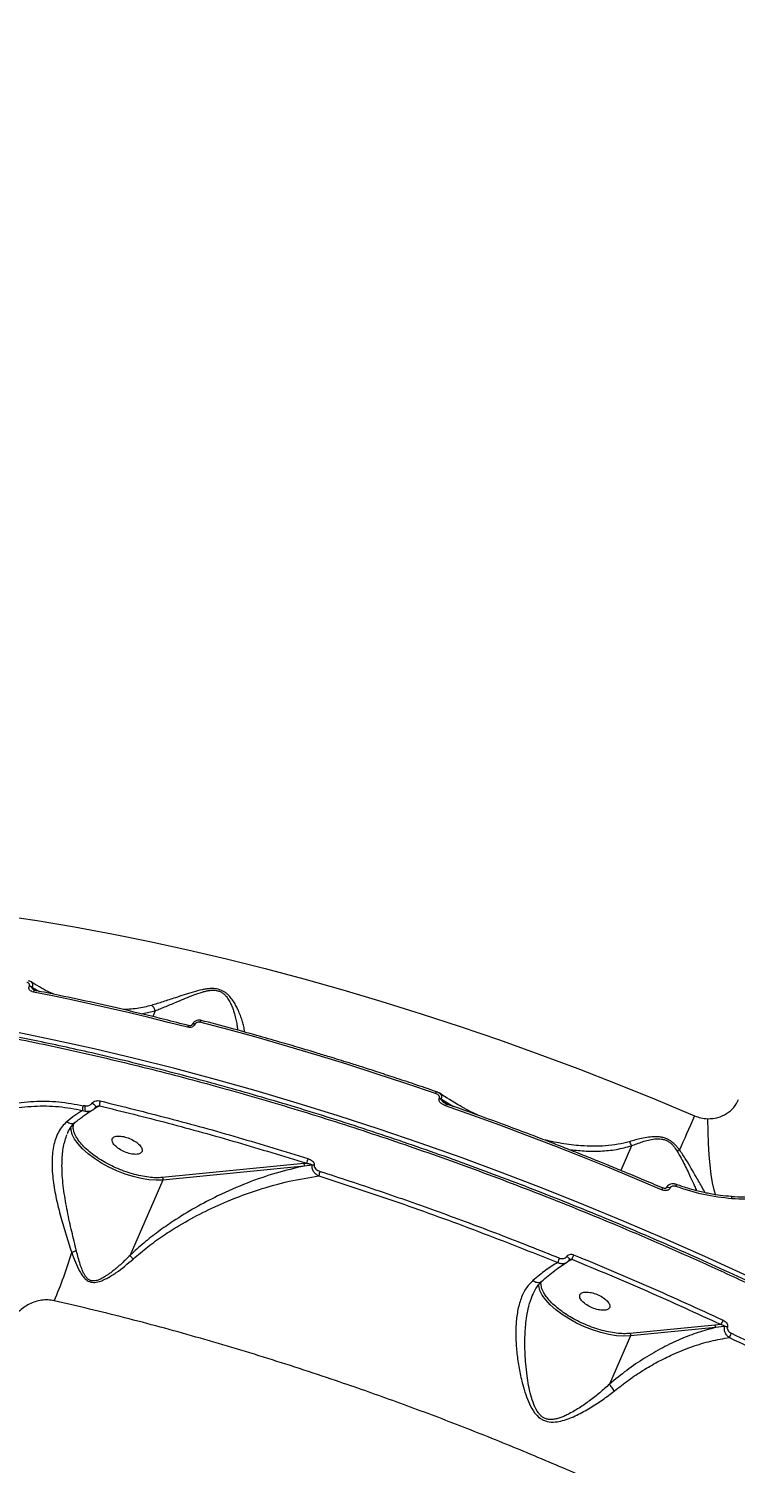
# Model space of a CAD drawing. Header units: millimetres. Extents: x -6234 to 7498, y -6127 to 5103.
# Drawn here: x 4207.7 to 4403.8, y -950.4 to -552.1 of the extents above; entities that cross this region are included whole.
import ezdxf

# ---------------------------------------------------------------- set-up
doc = ezdxf.new("R2010")
doc.units = ezdxf.units.MM
for name, color, linetype in [('DIKOM_ОБЪЕКТ', 7, 'Continuous'), ('DIKOM_РАЗМЕР_ЗОНА', 7, 'Continuous'), ('DIKOM_РАЗМЕР_ОБЪЕКТА', 7, 'Continuous')]:
    doc.layers.add(name, color=color, linetype=linetype)
doc.styles.add('style1', font='arial.ttf', dxfattribs={"width": 0.8})
doc.dimstyles.new('1-50', dxfattribs={"dimtxt": 300, "dimasz": 200, "dimexe": 100, "dimexo": 0, "dimgap": 100, "dimtad": 1, "dimtxsty": 'style1', "dimcen": 200, "dimclrd": 7, "dimclre": 7, "dimclrt": 7, "dimadec": 1, "dimazin": 2, "dimtfac": 1, "dimtmove": 0, "dimatfit": 2, "dimfxl": 0, "dimlwd": 25, "dimlwe": 18, "dimarcsym": 0})

# ---------------------------------------------------------------- blocks, each defined once
blk = doc.blocks.new('*D10')
at = {"layer": 'Defpoints', "color": 0, "transparency": 16777216}
for p in [(5627.97, 903.07), (-3229.39, -1461.51), (5627.97, -5097.58)]:
    blk.add_point(p, dxfattribs=at)
at = {"layer": 'DIKOM_РАЗМЕР_ОБЪЕКТА', "color": 7, "lineweight": 18, "transparency": 16777216}
for p, q in [((5627.97, 903.07), (5627.97, -5197.58)), ((-3229.39, -1461.51), (-3229.39, -5197.58))]:
    blk.add_line(p, q, dxfattribs=at)
at = {"layer": 'DIKOM_РАЗМЕР_ОБЪЕКТА', "color": 7, "lineweight": 25, "transparency": 16777216}
blk.add_line((-3029.39, -5097.58), (5427.97, -5097.58), dxfattribs=at)
at = {"layer": 'DIKOM_РАЗМЕР_ОБЪЕКТА', "color": 7, "transparency": 16777216}
for points in [[(-3029.39, -5064.25), (-3029.39, -5130.92), (-3229.39, -5097.58)], [(5427.97, -5064.25), (5427.97, -5130.92), (5627.97, -5097.58)]]:
    blk.add_solid(points, dxfattribs=at)
at = {"layer": 'DIKOM_РАЗМЕР_ОБЪЕКТА', "color": 7, "lineweight": 40, "transparency": 16777216, "insert": (1488.3, -4844.41), "char_height": 300, "attachment_point": 5, "style": 'style1'}
blk.add_mtext('8850', dxfattribs=at)
blk = doc.blocks.new('*D13')
at = {"layer": 'Defpoints', "color": 0, "transparency": 16777216}
for p in [(7498.07, 1778.2), (-5229.39, -1831.36), (7498.07, -6026.74)]:
    blk.add_point(p, dxfattribs=at)
at = {"layer": 'DIKOM_РАЗМЕР_ЗОНА', "color": 7, "lineweight": 18, "transparency": 16777216}
for p, q in [((7498.07, 1778.2), (7498.07, -6126.74)), ((-5229.39, -1831.36), (-5229.39, -6126.74))]:
    blk.add_line(p, q, dxfattribs=at)
at = {"layer": 'DIKOM_РАЗМЕР_ЗОНА', "color": 7, "lineweight": 25, "transparency": 16777216}
blk.add_line((-5029.39, -6026.74), (7298.07, -6026.74), dxfattribs=at)
at = {"layer": 'DIKOM_РАЗМЕР_ЗОНА', "color": 7, "transparency": 16777216}
for points in [[(-5029.39, -5993.4), (-5029.39, -6060.07), (-5229.39, -6026.74)], [(7298.07, -5993.4), (7298.07, -6060.07), (7498.07, -6026.74)]]:
    blk.add_solid(points, dxfattribs=at)
at = {"layer": 'DIKOM_РАЗМЕР_ЗОНА', "color": 7, "transparency": 16777216, "insert": (1560.69, -5773.56), "char_height": 300, "attachment_point": 5, "style": 'style1'}
blk.add_mtext('12750', dxfattribs=at)

msp = doc.modelspace()

# ---------------------------------------------------------------- linework, layer by layer
at = {"layer": 'DIKOM_ОБЪЕКТ', "color": 7, "linetype": 'Continuous', "lineweight": 15}
for p, q in [((4207.898, -818.006), (4207.935, -817.921)), ((4208.731, -818.371), (4208.768, -818.285)), ((4208.731, -818.371), (4209.899, -819.228)), ((4208.768, -818.285), (4210.773, -819.404)), ((4209.431, -819.128), (4209.053, -818.926)), ((4238.983, -825.63), (4242.858, -824.753)), ((4242.857, -824.756), (4242.147, -826.396)), ((4242.858, -824.753), (4242.857, -824.756)), ((4253.094, -828.605), (4253.083, -828.632)), ((4253.856, -828.518), (4253.868, -828.491)), ((4223.364, -851.2), (4222.878, -851.131)), ((4225.122, -852.51), (4225.539, -852.258)), ((4225.975, -851.925), (4226.269, -851.766)), ((4226.269, -851.766), (4227.381, -851.165)), ((4321.632, -849.115), (4321.676, -849.015)), ((4322.2, -849.41), (4322.244, -849.31)), ((4322.2, -849.41), (4324.117, -850.831)), ((4322.244, -849.31), (4325.625, -851.368)), ((4323.683, -850.675), (4322.928, -850.271)), ((4222.694, -852.435), (4223.387, -852.621)), ((4218.514, -858.818), (4218.673, -858.516)), ((4374.999, -862.259), (4372.027, -869.121)), ((4284.077, -867.195), (4244.793, -871.076)), ((4284.205, -867.887), (4244.921, -871.769)), ((4284.077, -867.195), (4284.861, -867.118)), ((4286.345, -867.649), (4284.205, -867.887)), ((4244.921, -871.769), (4235.867, -892.676)), ((4384.587, -874.016), (4384.581, -874.031)), ((4384.62, -873.938), (4384.587, -874.016)), ((4385.674, -874.01), (4385.708, -873.933)), ((4347.462, -903.881), (4347.666, -903.484)), ((4398.136, -912.045), (4374.53, -914.377)), ((4399.831, -911.884), (4398.136, -912.045)), ((4374.658, -915.07), (4368.864, -928.449)), ((4398.265, -912.738), (4374.658, -915.07)), ((4400.711, -912.461), (4398.265, -912.738))]:
    msp.add_line(p, q, dxfattribs=at)
at = {"layer": 'DIKOM_ОБЪЕКТ', "color": 7, "linetype": 'Continuous', "lineweight": 15, "flags": 128}
for points in [[(4199.923, -798.21), (4210.122, -799.757), (4220.432, -801.499), (4230.843, -803.433), (4241.346, -805.558), (4251.931, -807.872), (4262.588, -810.373), (4273.307, -813.059), (4284.079, -815.926), (4294.892, -818.973), (4305.738, -822.195), (4316.605, -825.592), (4327.485, -829.159), (4338.366, -832.892), (4349.239, -836.789), (4360.094, -840.846), (4370.92, -845.06), (4381.707, -849.425), (4392.446, -853.938)], [(4209.528, -819.147), (4209.52, -819.143), (4209.444, -819.127), (4209.361, -819.148), (4209.276, -819.207), (4209.191, -819.3), (4209.11, -819.424), (4209.035, -819.575)], [(4251.833, -829.371), (4246.43, -827.997), (4241.04, -826.665), (4235.665, -825.376), (4230.304, -824.129), (4224.96, -822.926), (4219.633, -821.765), (4214.324, -820.648), (4209.035, -819.575)], [(4253.856, -828.518), (4253.639, -828.475), (4253.443, -828.465), (4253.279, -828.488), (4253.158, -828.542), (4253.086, -828.625), (4253.083, -828.632)], [(4253.868, -828.491), (4253.65, -828.448), (4253.454, -828.438), (4253.291, -828.461), (4253.169, -828.515), (4253.097, -828.598), (4253.094, -828.606)], [(4255.254, -827.909), (4255.323, -827.764), (4255.395, -827.642), (4255.466, -827.547), (4255.535, -827.483), (4255.6, -827.452), (4255.652, -827.453)], [(4320.574, -847.742), (4312.38, -844.953), (4304.188, -842.251), (4296, -839.636), (4287.82, -837.109), (4279.652, -834.672), (4271.499, -832.326), (4263.366, -830.071), (4255.254, -827.909)], [(4439.073, -914.105), (4428.279, -908.642), (4417.385, -903.302), (4406.399, -898.091), (4395.332, -893.013), (4384.192, -888.071), (4372.988, -883.271), (4361.731, -878.615), (4350.429, -874.109), (4339.092, -869.756), (4327.73, -865.559), (4316.353, -861.523), (4304.969, -857.649), (4293.589, -853.943), (4282.221, -850.406), (4270.877, -847.043), (4259.564, -843.855), (4248.293, -840.845), (4237.073, -838.016), (4225.914, -835.371), (4214.825, -832.911), (4203.816, -830.638)], [(4251.833, -829.371), (4251.906, -829.22), (4251.982, -829.094), (4252.057, -828.999), (4252.13, -828.937), (4252.196, -828.912), (4252.238, -828.917)], [(4225.296, -850.449), (4225.54, -850.57), (4225.779, -850.724), (4225.994, -850.898), (4226.167, -851.078), (4226.284, -851.251), (4226.336, -851.401), (4226.319, -851.517), (4226.234, -851.59)], [(4226.269, -851.766), (4226.193, -851.727), (4226.146, -851.711)], [(4323.717, -850.681), (4323.714, -850.677), (4323.685, -850.674), (4323.644, -850.707), (4323.593, -850.775), (4323.533, -850.875), (4323.467, -851.003), (4323.398, -851.156)], [(4383.33, -874.472), (4375.9, -871.326), (4368.446, -868.244), (4360.972, -865.227), (4353.481, -862.276), (4345.975, -859.392), (4338.458, -856.577), (4330.931, -853.831), (4323.398, -851.156)], [(4392.446, -853.938), (4391.885, -855.234), (4391.334, -856.503), (4390.796, -857.742), (4390.271, -858.949), (4389.759, -860.124), (4389.262, -861.262), (4388.781, -862.365), (4388.316, -863.428)], [(4396.105, -854.77), (4396.153, -858.317), (4396.269, -861.671), (4396.452, -864.798), (4396.7, -867.668), (4397.012, -870.252), (4397.382, -872.524), (4397.809, -874.463), (4398.247, -875.935)], [(4244.921, -871.769), (4243.097, -871.829), (4241.095, -871.687), (4238.957, -871.346), (4236.731, -870.814), (4234.463, -870.101), (4232.205, -869.224), (4230.005, -868.202), (4227.909, -867.056), (4225.965, -865.812), (4224.214, -864.496), (4222.693, -863.138), (4221.437, -861.765), (4220.472, -860.409), (4219.819, -859.099), (4219.492, -857.863), (4219.463, -857.034)], [(4385.674, -874.01), (4385.41, -873.916), (4385.153, -873.861), (4384.924, -873.85), (4384.742, -873.885), (4384.621, -873.962), (4384.587, -874.016)], [(4384.616, -873.949), (4384.655, -873.884), (4384.776, -873.807), (4384.958, -873.773), (4385.186, -873.783), (4385.443, -873.838), (4385.708, -873.933)], [(4387.298, -873.563), (4387.35, -873.411), (4387.394, -873.28), (4387.429, -873.172), (4387.454, -873.092), (4387.466, -873.042), (4387.467, -873.024), (4387.467, -873.024)], [(4402.838, -876.985), (4402.834, -876.82), (4402.823, -876.675), (4402.805, -876.554), (4402.78, -876.462), (4402.751, -876.402), (4402.717, -876.376), (4402.681, -876.385), (4402.642, -876.429)], [(4356.991, -892.98), (4357.195, -893.113), (4357.378, -893.262), (4357.532, -893.42), (4357.646, -893.576), (4357.713, -893.722), (4357.731, -893.849), (4357.698, -893.95), (4357.615, -894.019)], [(4374.658, -915.07), (4372.834, -915.13), (4370.832, -914.988), (4368.694, -914.647), (4366.467, -914.115), (4364.2, -913.403), (4361.942, -912.526), (4359.741, -911.503), (4357.646, -910.357), (4355.702, -909.113), (4353.951, -907.797), (4352.43, -906.439), (4351.174, -905.067), (4350.209, -903.711), (4349.556, -902.4), (4349.229, -901.164), (4349.194, -900.767)]]:
    msp.add_lwpolyline(points, dxfattribs=at)
at = {"layer": 'DIKOM_ОБЪЕКТ', "color": 7, "linetype": 'Continuous', "lineweight": 15}
for centre, radius, start, end in [((4207.464, -820.13), 2.168, 54.24115, 78.43814), ((4207.501, -820.046), 2.169, 54.25285, 78.4402), ((4321.394, -847.933), 0.842, 126.97869, 166.89386), ((4225.003, -852.094), 2.333, 155.60536, 188.38679), ((4226.169, -851.865), 2.883, 166.65525, 195.19052), ((4229.573, -850.768), 2.227, 154.58133, 190.25188), ((4320.934, -851.151), 2.153, 53.97669, 71.08051), ((4320.975, -851.056), 2.158, 53.9964, 71.0608), ((4224.147, -850.894), 1.887, 246.23814, 301.39937), ((4372.193, -863.086), 2.924, 16.41706, 41.87081), ((4389.343, -866.751), 3.478, 107.18431, 119.61538), ((4283.613, -867.639), 0.642, 337.19059, 43.74859), ((4288.276, -867.247), 3.417, 155.08219, 177.844), ((4286.631, -869.182), 1.56, 78.31843, 100.53388), ((4292.044, -870.936), 3.802, 155.59884, 175.39332), ((4394.622, -879.181), 12.234, 154.72516, 157.35972), ((4121.688, -863.941), 101.886, 336.06764, 344.08187), ((4222.649, -899.472), 8.153, 101.68077, 111.45782), ((4369.176, -899.669), 15.491, 156.33863, 161.15711), ((4374.398, -899.329), 16.897, 156.24959, 160.78498), ((4397.673, -912.489), 0.642, 337.20285, 43.77445), ((4389.243, -905.95), 12.138, 330.73336, 337.04206), ((4400.959, -914.355), 1.91, 70.69604, 97.43971), ((4392.274, -909.905), 11.332, 330.38839, 336.98079)]:
    msp.add_arc(centre, radius, start, end, dxfattribs=at)
for points, knots in [([(4208.412, -816.768), (4208.298, -816.705), (4208.071, -816.579), (4207.801, -816.512), (4207.668, -816.479)], [0, 0, 0, 0, 0.5046231, 1, 1, 1, 1]), ([(4207.935, -817.921), (4207.956, -817.862), (4207.997, -817.744), (4207.991, -817.568), (4207.941, -817.403), (4207.816, -817.212), (4207.581, -817.024), (4207.336, -816.956), (4207.214, -816.923)], [0, 0, 0, 0, 0.1243054, 0.2500772, 0.3725676, 0.5004927, 0.7502814, 1, 1, 1, 1]), ([(4209.035, -819.575), (4208.844, -819.521), (4208.46, -819.412), (4208.093, -819.114), (4207.897, -818.815), (4207.816, -818.558), (4207.803, -818.283), (4207.867, -818.097), (4207.898, -818.006)], [0, 0, 0, 0, 0.2495717, 0.4993189, 0.6272806, 0.7499088, 0.8763209, 1, 1, 1, 1]), ([(4208.768, -818.285), (4208.807, -818.167), (4208.885, -817.931), (4208.903, -817.595), (4208.848, -817.3), (4208.709, -816.994), (4208.515, -816.862), (4208.396, -816.78)], [0, 0, 0, 0, 0.1854328, 0.3691042, 0.549065, 0.7235279, 1, 1, 1, 1]), ([(4214.757, -820.209), (4214.174, -819.954), (4212.003, -819.004), (4209.933, -817.699), (4208.419, -816.745)], [0, 0, 0, 0, 0.2688013, 1, 1, 1, 1]), ([(4209.153, -818.986), (4209.118, -818.966), (4208.983, -818.888), (4208.83, -818.722), (4208.727, -818.545), (4208.712, -818.435), (4208.725, -818.391), (4208.731, -818.371)], [0, 0, 0, 0, 0.1475166, 0.5735264, 0.8153779, 0.9123476, 1, 1, 1, 1]), ([(4252.235, -828.929), (4249.977, -828.348), (4244.457, -826.925), (4235.71, -824.817), (4225.99, -822.591), (4217.24, -820.692), (4211.761, -819.599), (4209.487, -819.145)], [0, 0, 0, 0, 0.1567106, 0.3832019, 0.6104679, 0.8383856, 1, 1, 1, 1]), ([(4267.676, -830.711), (4267.606, -830.196), (4267.489, -829.324), (4267.087, -827.839), (4266.627, -826.448), (4266.077, -825.068), (4265.476, -823.784), (4264.809, -822.567), (4264.027, -821.393), (4263.179, -820.423), (4262.377, -819.75), (4261.408, -819.131), (4260.212, -818.72), (4258.875, -818.601), (4257.871, -818.632), (4256.85, -818.755), (4255.346, -819.032), (4253.316, -819.574), (4250.854, -820.354), (4248.055, -821.287), (4244.991, -822.311), (4242.861, -822.952), (4241.793, -823.273)], [0, 0, 0, 0, 0.08671915, 0.14687046, 0.20806813, 0.26828642, 0.31554436, 0.35900932, 0.4083449, 0.45037535, 0.47454106, 0.49658679, 0.54258215, 0.56483989, 0.58871228, 0.61045016, 0.6343266, 0.69266449, 0.75533718, 0.8176901, 0.90860833, 1, 1, 1, 1]), ([(4242.857, -824.756), (4243.31, -824.58), (4244.292, -824.197), (4245.816, -823.577), (4247.415, -822.909), (4249.199, -822.154), (4251.222, -821.297), (4253.503, -820.375), (4255.391, -819.706), (4256.837, -819.321), (4257.817, -819.132), (4258.802, -819.046), (4259.775, -819.107), (4260.512, -819.304), (4261.052, -819.546), (4261.535, -819.828), (4262.07, -820.256), (4262.764, -821.009), (4263.423, -822.032), (4264.013, -823.259), (4264.479, -824.471), (4264.893, -825.791), (4265.253, -827.211), (4265.514, -828.636), (4265.657, -829.627), (4265.678, -830.085), (4265.681, -830.159)], [0, 0, 0, 0, 0.045581, 0.0989366, 0.1481796, 0.1974218, 0.2642215, 0.3306274, 0.3957791, 0.4205139, 0.4451343, 0.4712549, 0.4949424, 0.5193047, 0.5318829, 0.5449399, 0.5683406, 0.5948625, 0.6444322, 0.6934673, 0.7424652, 0.7916107, 0.8573468, 0.9255365, 0.9879149, 1, 1, 1, 1]), ([(4241.793, -823.273), (4241.156, -823.444), (4239.851, -823.793), (4237.798, -824.153), (4235.845, -824.389), (4234.567, -824.432), (4234.023, -824.45)], [0, 0, 0, 0, 0.25226681, 0.51699927, 0.79440229, 1, 1, 1, 1]), ([(4242.858, -824.753), (4242.802, -824.592), (4242.687, -824.266), (4242.427, -823.837), (4242.124, -823.483), (4241.902, -823.343), (4241.793, -823.273)], [0, 0, 0, 0, 0.2457567, 0.5000085, 0.7542647, 1, 1, 1, 1]), ([(4171.81, -826.791), (4178.203, -827.818), (4191.002, -829.873), (4210.631, -833.739), (4230.531, -838.171), (4250.684, -843.218), (4271.027, -848.853), (4291.506, -855.069), (4312.066, -861.85), (4332.652, -869.18), (4353.204, -877.042), (4371.359, -884.472), (4387.157, -891.294), (4400.672, -897.378), (4414.21, -903.727), (4427.75, -910.34), (4441.269, -917.213), (4454.746, -924.343), (4469.972, -932.726), (4486.85, -942.476), (4505.218, -953.7), (4523.262, -965.376), (4540.905, -977.479), (4554.244, -987.198), (4563.62, -994.319), (4569.279, -998.711), (4574.864, -1003.142), (4580.371, -1007.61), (4585.796, -1012.113), (4591.138, -1016.651), (4599.485, -1023.911), (4610.535, -1033.974), (4623.355, -1046.506), (4635.039, -1058.794), (4645.622, -1070.796), (4655.427, -1082.873), (4664.402, -1094.992), (4672.5, -1107.117), (4679.672, -1119.214), (4685.872, -1131.244), (4691.054, -1143.17), (4695.177, -1154.951), (4698.199, -1166.546), (4700.082, -1177.913), (4700.797, -1189.013), (4700.282, -1199.788), (4698.621, -1210.242), (4696.461, -1216.823), (4695.377, -1220.127)], [0, 0, 0, 0, 0.02482381, 0.0496902, 0.07459901, 0.09955025, 0.12454378, 0.14957961, 0.17465808, 0.19977898, 0.22494226, 0.25014793, 0.26686649, 0.28375955, 0.30082722, 0.31806932, 0.33548598, 0.35307743, 0.37084318, 0.39600704, 0.42151321, 0.44736127, 0.47355144, 0.50008358, 0.50921686, 0.51838554, 0.52758971, 0.53682908, 0.54610375, 0.55541382, 0.56475934, 0.59063865, 0.61678517, 0.64078718, 0.6650099, 0.6894535, 0.71411793, 0.73900324, 0.76410927, 0.78943617, 0.81498382, 0.84075224, 0.86674153, 0.89295161, 0.91938244, 0.94603414, 0.97290673, 1, 1, 1, 1]), ([(4695.71, -1219.011), (4695.941, -1218.36), (4696.455, -1216.914), (4697.121, -1214.745), (4697.713, -1212.639), (4698.164, -1210.861), (4698.514, -1209.356), (4699.167, -1206.329), (4699.928, -1201.791), (4700.523, -1195.589), (4700.76, -1187.851), (4700.224, -1178.23), (4698.418, -1166.932), (4695.567, -1155.675), (4691.8, -1144.524), (4687.036, -1133.149), (4681.291, -1121.587), (4674.578, -1109.863), (4666.919, -1098.004), (4658.326, -1086.04), (4648.819, -1073.992), (4638.426, -1061.899), (4627.175, -1049.796), (4615.109, -1037.722), (4602.245, -1025.7), (4588.62, -1013.758), (4574.263, -1001.925), (4559.207, -990.227), (4543.499, -978.704), (4527.185, -967.388), (4510.313, -956.311), (4492.919, -945.494), (4475.042, -934.966), (4456.72, -924.746), (4438.011, -914.87), (4418.968, -905.363), (4399.652, -896.257), (4380.101, -887.569), (4360.364, -879.32), (4340.484, -871.529), (4320.511, -864.215), (4300.506, -857.402), (4280.974, -851.25), (4261.964, -845.734), (4243.501, -840.824), (4228.603, -837.228), (4217.228, -834.687), (4209.516, -833.049), (4203.566, -831.849), (4199.063, -830.973), (4195.46, -830.288), (4190.953, -829.458), (4185.511, -828.496), (4179.153, -827.425), (4174.641, -826.724), (4172.231, -826.35)], [0, 0, 0, 0, 0.0053872, 0.0119681, 0.0176278, 0.0223518, 0.0261451, 0.0295439, 0.0461598, 0.0612306, 0.0763011, 0.1032087, 0.1301147, 0.1545746, 0.1790798, 0.203558, 0.228013, 0.2524672, 0.2769202, 0.301372, 0.3258303, 0.3503391, 0.3747942, 0.3992432, 0.4236922, 0.4481403, 0.4725883, 0.4970624, 0.5215512, 0.5459988, 0.5704453, 0.5948919, 0.619338, 0.6437922, 0.6682944, 0.6927453, 0.7171915, 0.741637, 0.7660834, 0.7905291, 0.8150045, 0.8394911, 0.8639377, 0.8867547, 0.9095718, 0.932389, 0.9424293, 0.9524041, 0.9615748, 0.9650633, 0.9695977, 0.9753661, 0.9823702, 0.9905855, 1, 1, 1, 1]), ([(4255.652, -827.453), (4255.46, -827.418), (4255.045, -827.344), (4254.478, -827.443), (4254.007, -827.637), (4253.645, -827.873), (4253.311, -828.196), (4253.168, -828.466), (4253.094, -828.606)], [0, 0, 0, 0, 0.19317362, 0.41819524, 0.54594072, 0.68484562, 0.83587123, 1, 1, 1, 1]), ([(4253.868, -828.491), (4253.897, -828.434), (4253.955, -828.321), (4254.092, -828.174), (4254.256, -828.051), (4254.503, -827.928), (4254.853, -827.844), (4255.12, -827.887), (4255.254, -827.909)], [0, 0, 0, 0, 0.12494936, 0.25098266, 0.3752123, 0.50126277, 0.75042738, 1, 1, 1, 1]), ([(4320.858, -847.265), (4318.802, -846.56), (4314.911, -845.224), (4309.404, -843.386), (4304.559, -841.799), (4300.374, -840.452), (4296.85, -839.336), (4293.879, -838.407), (4290.845, -837.469), (4287.228, -836.365), (4282.618, -834.982), (4277.114, -833.368), (4270.722, -831.543), (4263.446, -829.526), (4258.314, -828.169), (4255.599, -827.452)], [0, 0, 0, 0, 0.0941638, 0.1782505, 0.2522594, 0.3161907, 0.3700483, 0.4138258, 0.4524742, 0.5092886, 0.5798812, 0.6642484, 0.7623903, 0.8743053, 1, 1, 1, 1]), ([(4253.856, -828.518), (4253.814, -828.6), (4253.729, -828.766), (4253.53, -828.981), (4253.292, -829.162), (4252.93, -829.342), (4252.419, -829.465), (4252.029, -829.402), (4251.833, -829.371)], [0, 0, 0, 0, 0.125073, 0.2509821, 0.3751959, 0.5012013, 0.7504627, 1, 1, 1, 1]), ([(4253.082, -828.633), (4253.05, -828.685), (4252.98, -828.797), (4252.773, -828.9), (4252.5, -828.957), (4252.297, -828.928), (4252.19, -828.913)], [0, 0, 0, 0, 0.1953685, 0.4253416, 0.6969913, 1, 1, 1, 1]), ([(4321.676, -849.015), (4321.695, -848.943), (4321.735, -848.8), (4321.677, -848.583), (4321.564, -848.387), (4321.354, -848.158), (4321.026, -847.923), (4320.725, -847.802), (4320.574, -847.742)], [0, 0, 0, 0, 0.124806, 0.2502171, 0.3690539, 0.5007198, 0.7501405, 1, 1, 1, 1]), ([(4321.671, -847.64), (4321.542, -847.561), (4321.283, -847.404), (4321, -847.311), (4320.859, -847.264)], [0, 0, 0, 0, 0.5006031, 1, 1, 1, 1]), ([(4322.244, -849.31), (4322.286, -849.17), (4322.37, -848.897), (4322.334, -848.51), (4322.208, -848.185), (4321.998, -847.877), (4321.775, -847.733), (4321.647, -847.651)], [0, 0, 0, 0, 0.2089349, 0.4081959, 0.5926693, 0.7660562, 1, 1, 1, 1]), ([(4332.224, -853.718), (4330.608, -852.909), (4327.025, -851.118), (4323.571, -848.853), (4321.675, -847.611)], [0, 0, 0, 0, 0.4510245, 1, 1, 1, 1]), ([(4170.539, -866.729), (4172.313, -865.158), (4175.847, -862.029), (4181.887, -858.067), (4188.324, -854.763), (4195.1, -852.245), (4202.096, -850.56), (4209.144, -849.788), (4216.162, -849.874), (4220.637, -850.711), (4222.878, -851.131)], [0, 0, 0, 0, 0.1258857, 0.2507519, 0.3753416, 0.500688, 0.6251016, 0.7504833, 0.8750181, 1, 1, 1, 1]), ([(4171.458, -867.76), (4173.194, -866.22), (4176.651, -863.154), (4182.559, -859.268), (4188.858, -856.024), (4195.491, -853.549), (4202.34, -851.89), (4209.243, -851.127), (4216.117, -851.205), (4220.499, -852.024), (4222.694, -852.435)], [0, 0, 0, 0, 0.12587947, 0.25074387, 0.37533298, 0.50067758, 0.62509138, 0.7504761, 0.87501523, 1, 1, 1, 1]), ([(4223.364, -851.2), (4223.543, -851.201), (4223.9, -851.204), (4224.44, -851.08), (4224.858, -850.88), (4225.141, -850.655), (4225.245, -850.517), (4225.296, -850.449)], [0, 0, 0, 0, 0.2493461, 0.4992503, 0.748825, 0.8770036, 1, 1, 1, 1]), ([(4223.387, -852.621), (4223.647, -852.648), (4224.174, -852.703), (4224.951, -852.541), (4225.503, -852.348), (4225.693, -852.147), (4225.707, -852.132)], [0, 0, 0, 0, 0.3131445, 0.6357203, 0.9736114, 1, 1, 1, 1]), ([(4225.296, -850.449), (4225.356, -850.372), (4225.479, -850.213), (4225.823, -849.968), (4226.329, -849.777), (4226.964, -849.709), (4227.362, -849.778), (4227.561, -849.812)], [0, 0, 0, 0, 0.1229091, 0.2514136, 0.5009442, 0.7504894, 1, 1, 1, 1]), ([(4225.56, -852.245), (4225.703, -852.147), (4226.005, -851.941), (4226.218, -851.646), (4226.33, -851.491)], [0, 0, 0, 0, 0.4749434, 1, 1, 1, 1]), ([(4226.234, -851.59), (4226.246, -851.575), (4226.271, -851.544), (4226.339, -851.484), (4226.493, -851.383), (4226.865, -851.23), (4227.168, -851.192), (4227.381, -851.165)], [0, 0, 0, 0, 0.0389906, 0.081767, 0.1807081, 0.4243179, 1, 1, 1, 1]), ([(4226.33, -851.491), (4226.333, -851.49), (4226.338, -851.487), (4226.353, -851.476), (4226.374, -851.459), (4226.414, -851.431), (4226.485, -851.389), (4226.551, -851.363), (4226.587, -851.348)], [0, 0, 0, 0, 0.1156255, 0.2264073, 0.3370536, 0.4522749, 0.7066463, 1, 1, 1, 1]), ([(4227.381, -851.165), (4233.717, -852.731), (4246.388, -855.863), (4265.579, -861.189), (4278.434, -865.142), (4284.861, -867.118)], [0, 0, 0, 0, 0.33331728, 0.66668101, 1, 1, 1, 1]), ([(4227.561, -849.812), (4233.902, -851.38), (4246.593, -854.518), (4265.829, -859.857), (4278.724, -863.823), (4285.177, -865.807)], [0, 0, 0, 0, 0.3328095, 0.6661412, 1, 1, 1, 1]), ([(4323.398, -851.156), (4323.157, -851.058), (4322.677, -850.862), (4322.06, -850.413), (4321.668, -849.923), (4321.563, -849.518), (4321.573, -849.282), (4321.613, -849.17), (4321.632, -849.115)], [0, 0, 0, 0, 0.24994995, 0.49954198, 0.74885668, 0.87442498, 0.93799529, 1, 1, 1, 1]), ([(4322.936, -850.269), (4322.907, -850.251), (4322.73, -850.137), (4322.488, -849.914), (4322.26, -849.665), (4322.195, -849.51), (4322.189, -849.447), (4322.197, -849.422), (4322.2, -849.41)], [0, 0, 0, 0, 0.0876654, 0.5426491, 0.8346389, 0.9285301, 0.9660389, 1, 1, 1, 1]), ([(4383.553, -873.968), (4381.691, -873.174), (4378.165, -871.672), (4373.162, -869.584), (4368.75, -867.769), (4364.934, -866.22), (4361.715, -864.929), (4358.998, -863.849), (4355.959, -862.651), (4352.002, -861.107), (4346.622, -859.042), (4340.044, -856.57), (4332.266, -853.711), (4326.676, -851.734), (4323.682, -850.676)], [0, 0, 0, 0, 0.0941644, 0.1782536, 0.2522636, 0.3161952, 0.3700501, 0.4138316, 0.4524756, 0.522309, 0.6119813, 0.7214855, 0.8508249, 1, 1, 1, 1]), ([(4396.105, -854.77), (4397.053, -854.719), (4398.945, -854.618), (4401.435, -853.435), (4403.474, -851.707), (4404.296, -850.176), (4404.707, -849.411)], [0, 0, 0, 0, 0.25069503, 0.50043043, 0.75025055, 1, 1, 1, 1]), ([(4218.327, -855.576), (4217.874, -856.002), (4216.965, -856.857), (4215.93, -858.505), (4215.135, -860.372), (4214.417, -863.125), (4214.09, -866.965), (4214.446, -871.911), (4215.347, -877.006), (4216.613, -882.084), (4218.094, -887.091), (4219.141, -890.282), (4219.666, -891.884)], [0, 0, 0, 0, 0.0624861, 0.1255375, 0.1881443, 0.2507837, 0.3757248, 0.5008654, 0.625324, 0.7505412, 0.8747447, 1, 1, 1, 1]), ([(4222.694, -852.435), (4221.991, -852.884), (4220.59, -853.779), (4219.079, -854.978), (4218.327, -855.576)], [0, 0, 0, 0, 0.5015382, 1, 1, 1, 1]), ([(4218.327, -855.576), (4218.503, -855.687), (4218.856, -855.909), (4219.403, -856.071), (4219.897, -856.088), (4220.341, -855.999), (4220.541, -855.811), (4220.642, -855.717)], [0, 0, 0, 0, 0.2117407, 0.4231682, 0.62539, 0.8113445, 1, 1, 1, 1]), ([(4218.586, -858.586), (4218.896, -857.993), (4219.508, -856.819), (4220.358, -856.043), (4220.778, -855.66)], [0, 0, 0, 0, 0.50542381, 1, 1, 1, 1]), ([(4220.955, -859.781), (4220.873, -859.65), (4220.5, -859.06), (4220.195, -858.085), (4220.027, -856.895), (4220.213, -856.216), (4220.304, -855.883)], [0, 0, 0, 0, 0.0891942, 0.4012795, 0.7059145, 1, 1, 1, 1]), ([(4220.627, -855.785), (4221.409, -855.153), (4222.977, -853.888), (4224.413, -852.965), (4225.132, -852.503)], [0, 0, 0, 0, 0.4989062, 1, 1, 1, 1]), ([(4392.446, -853.938), (4393.041, -854.162), (4394.229, -854.61), (4395.48, -854.717), (4396.105, -854.77)], [0, 0, 0, 0, 0.50045, 1, 1, 1, 1]), ([(4220.998, -891.488), (4220.777, -890.585), (4220.34, -888.805), (4219.693, -886.084), (4219.063, -883.305), (4218.469, -880.478), (4217.941, -877.646), (4217.496, -874.797), (4217.164, -871.956), (4216.977, -869.15), (4216.969, -865.953), (4217.264, -862.463), (4218.01, -860.188), (4218.371, -859.088)], [0, 0, 0, 0, 0.0847179, 0.1671573, 0.2491752, 0.3356495, 0.4190095, 0.4993294, 0.5863753, 0.6697937, 0.7497325, 0.878936, 1, 1, 1, 1]), ([(4244.793, -871.076), (4244.219, -871.109), (4243.051, -871.176), (4241.034, -871.02), (4238.842, -870.664), (4236.526, -870.088), (4234.174, -869.317), (4231.871, -868.38), (4229.697, -867.319), (4227.684, -866.164), (4225.833, -864.921), (4224.147, -863.589), (4222.693, -862.191), (4221.592, -860.9), (4221.143, -860.111), (4220.955, -859.781)], [0, 0, 0, 0, 0.07527092, 0.15323733, 0.23312094, 0.31398589, 0.39485356, 0.47473279, 0.5527041, 0.62797158, 0.70324121, 0.78121338, 0.86108983, 0.94196136, 1, 1, 1, 1]), ([(4230.897, -860.354), (4231.05, -860.139), (4231.356, -859.709), (4232.545, -859.5), (4234.07, -859.668), (4235.753, -860.212), (4237.329, -861.043), (4238.545, -862.032), (4239.273, -863.05), (4239.216, -863.585), (4239.187, -863.852)], [0, 0, 0, 0, 0.1249952, 0.2499913, 0.3749962, 0.5000005, 0.6250003, 0.7499994, 0.8750012, 1, 1, 1, 1]), ([(4388.316, -863.428), (4388.114, -863.164), (4387.729, -862.662), (4387.056, -861.929), (4386.319, -861.265), (4385.469, -860.677), (4384.532, -860.222), (4383.538, -859.924), (4382.517, -859.772), (4381.234, -859.73), (4379.606, -859.878), (4377.811, -860.22), (4376.028, -860.658), (4374.939, -860.971), (4374.371, -861.134)], [0, 0, 0, 0, 0.0657802, 0.1255207, 0.1907279, 0.2507486, 0.3130592, 0.3760166, 0.4354979, 0.5005659, 0.615017, 0.7506227, 0.8698281, 1, 1, 1, 1]), ([(4374.999, -862.259), (4375.488, -862.066), (4376.466, -861.68), (4378.022, -861.135), (4379.66, -860.654), (4381.139, -860.364), (4382.378, -860.295), (4383.338, -860.364), (4384.276, -860.597), (4385.155, -861.018), (4385.928, -861.593), (4386.807, -862.483), (4387.301, -863.235), (4387.625, -863.727)], [0, 0, 0, 0, 0.12499, 0.2496943, 0.3746888, 0.4999308, 0.5661969, 0.6249191, 0.6880749, 0.7498092, 0.8089093, 0.8747947, 1, 1, 1, 1]), ([(4239.187, -863.852), (4239.034, -864.067), (4238.728, -864.497), (4237.539, -864.706), (4236.014, -864.538), (4234.331, -863.994), (4232.756, -863.162), (4231.539, -862.174), (4230.812, -861.156), (4230.869, -860.621), (4230.897, -860.354)], [0, 0, 0, 0, 0.1249956, 0.2499986, 0.3749995, 0.4999884, 0.6249872, 0.7499983, 0.8750003, 1, 1, 1, 1]), ([(4374.371, -861.134), (4373.335, -861.398), (4371.164, -861.951), (4367.85, -862.326), (4364.399, -862.445), (4361.251, -862.314), (4358.256, -862.018), (4355.548, -861.622), (4352.984, -861.146), (4351.358, -860.76), (4350.637, -860.59)], [0, 0, 0, 0, 0.1365089, 0.28604627, 0.42277345, 0.57204794, 0.68019945, 0.79658689, 0.90985292, 1, 1, 1, 1]), ([(4357.586, -863.293), (4358.999, -863.453), (4361.93, -863.784), (4366.343, -863.788), (4370.776, -863.398), (4373.601, -862.636), (4374.999, -862.259)], [0, 0, 0, 0, 0.2386736, 0.4953301, 0.7503759, 1, 1, 1, 1]), ([(4387.625, -863.727), (4388.017, -864.403), (4388.799, -865.75), (4389.771, -867.698), (4390.673, -869.553), (4391.592, -871.511), (4392.41, -873.284), (4392.851, -874.319), (4393.027, -874.732)], [0, 0, 0, 0, 0.1589888, 0.3171683, 0.4757226, 0.6348406, 0.8542368, 1, 1, 1, 1]), ([(4395.382, -875.295), (4395.137, -874.822), (4394.524, -873.641), (4393.153, -871.273), (4391.603, -868.62), (4390.124, -866.104), (4388.92, -864.322), (4388.316, -863.428)], [0, 0, 0, 0, 0.1810126, 0.4520954, 0.6345562, 0.8165327, 1, 1, 1, 1]), ([(4284.205, -867.887), (4281.618, -868.485), (4276.441, -869.681), (4268.376, -872.495), (4260.859, -875.763), (4253.982, -879.369), (4248.466, -882.726), (4243.691, -886.062), (4239.663, -889.185), (4237.124, -891.52), (4235.867, -892.676)], [0, 0, 0, 0, 0.166375, 0.3329886, 0.4998072, 0.6248205, 0.749214, 0.8338388, 0.9177459, 1, 1, 1, 1]), ([(4284.861, -867.118), (4285.188, -867.161), (4285.658, -867.223), (4286.128, -867.398), (4286.289, -867.518), (4286.34, -867.59), (4286.344, -867.63), (4286.345, -867.649)], [0, 0, 0, 0, 0.5727061, 0.8241327, 0.9252033, 0.9658176, 1, 1, 1, 1]), ([(4285.177, -865.807), (4285.406, -865.892), (4285.862, -866.062), (4286.454, -866.464), (4286.829, -866.902), (4286.987, -867.325), (4286.96, -867.545), (4286.947, -867.655)], [0, 0, 0, 0, 0.2507428, 0.49976746, 0.74950898, 0.87505612, 1, 1, 1, 1]), ([(4286.345, -867.649), (4286.315, -867.817), (4286.257, -868.147), (4286.38, -868.8), (4286.769, -869.513), (4287.446, -870.186), (4287.988, -870.484), (4288.255, -870.63)], [0, 0, 0, 0, 0.1436328, 0.2815234, 0.535034, 0.7706735, 1, 1, 1, 1]), ([(4286.947, -867.655), (4286.933, -867.756), (4286.907, -867.96), (4287.047, -868.352), (4287.396, -868.759), (4287.946, -869.128), (4288.37, -869.286), (4288.582, -869.365)], [0, 0, 0, 0, 0.1250494, 0.2504072, 0.5000949, 0.7492295, 1, 1, 1, 1]), ([(4236.72, -893.72), (4238.077, -892.55), (4240.803, -890.2), (4245.101, -887.144), (4250.187, -883.917), (4256.075, -880.713), (4263.446, -877.323), (4271.473, -874.357), (4280.052, -871.934), (4285.52, -871.065), (4288.255, -870.63)], [0, 0, 0, 0, 0.0825416, 0.1657643, 0.248742, 0.3732826, 0.4988949, 0.6666631, 0.8333179, 1, 1, 1, 1]), ([(4244.793, -871.076), (4244.831, -871.119), (4244.906, -871.205), (4244.966, -871.393), (4244.977, -871.594), (4244.94, -871.71), (4244.921, -871.769)], [0, 0, 0, 0, 0.2500864, 0.5000176, 0.7500067, 1, 1, 1, 1]), ([(4288.255, -870.63), (4295.638, -873.057), (4310.393, -877.907), (4332.527, -885.936), (4347.182, -891.755), (4354.515, -894.666)], [0, 0, 0, 0, 0.3335119, 0.6664892, 1, 1, 1, 1]), ([(4288.582, -869.365), (4294.059, -871.151), (4305.06, -874.74), (4321.63, -880.593), (4338.308, -886.791), (4349.412, -891.226), (4354.987, -893.452)], [0, 0, 0, 0, 0.246885, 0.4958462, 0.7468836, 1, 1, 1, 1]), ([(4385.674, -874.01), (4385.623, -874.101), (4385.523, -874.281), (4385.274, -874.478), (4384.98, -874.614), (4384.55, -874.708), (4383.975, -874.698), (4383.545, -874.547), (4383.33, -874.472)], [0, 0, 0, 0, 0.1254843, 0.2506826, 0.3724688, 0.5014713, 0.7507016, 1, 1, 1, 1]), ([(4384.582, -874.027), (4384.577, -874.035), (4384.562, -874.055), (4384.493, -874.082), (4384.299, -874.116), (4383.961, -874.093), (4383.695, -874.01), (4383.554, -873.967)], [0, 0, 0, 0, 0.043945, 0.115645, 0.3447869, 0.6525821, 1, 1, 1, 1]), ([(4387.467, -873.024), (4387.177, -872.947), (4386.631, -872.801), (4385.809, -872.898), (4385.211, -873.187), (4384.817, -873.565), (4384.684, -873.819), (4384.616, -873.949)], [0, 0, 0, 0, 0.2678878, 0.5046784, 0.7360787, 0.8647102, 1, 1, 1, 1]), ([(4387.298, -873.563), (4387.149, -873.52), (4386.852, -873.434), (4386.39, -873.445), (4386.035, -873.569), (4385.809, -873.749), (4385.741, -873.873), (4385.708, -873.933)], [0, 0, 0, 0, 0.2496685, 0.4991396, 0.7487243, 0.8771346, 1, 1, 1, 1]), ([(4402.838, -876.985), (4400.209, -876.679), (4394.95, -876.067), (4389.849, -874.397), (4387.298, -873.563)], [0, 0, 0, 0, 0.5000076, 1, 1, 1, 1]), ([(4402.713, -876.375), (4401.659, -876.274), (4399.84, -876.099), (4397.515, -875.724), (4395.596, -875.355), (4393.517, -874.886), (4390.742, -874.151), (4388.652, -873.432), (4387.467, -873.024)], [0, 0, 0, 0, 0.2047299, 0.3536409, 0.4525645, 0.5794484, 0.7615348, 1, 1, 1, 1]), ([(4417.167, -875.58), (4414.795, -875.976), (4410.051, -876.77), (4405.112, -876.543), (4402.642, -876.429)], [0, 0, 0, 0, 0.5000012, 1, 1, 1, 1]), ([(4417.681, -876.133), (4415.257, -876.535), (4410.408, -877.34), (4405.362, -877.104), (4402.838, -876.985)], [0, 0, 0, 0, 0.4999982, 1, 1, 1, 1]), ([(4219.666, -891.884), (4220.002, -892.795), (4220.674, -894.62), (4221.667, -896.787), (4222.661, -898.395), (4223.448, -899.298), (4224.25, -899.851), (4224.952, -900.129), (4225.72, -900.228), (4226.756, -900.143), (4228.006, -899.757), (4229.863, -898.873), (4232.878, -896.98), (4235.187, -895.02), (4236.72, -893.72)], [0, 0, 0, 0, 0.1242956, 0.2493105, 0.3123753, 0.3758873, 0.4081981, 0.440659, 0.4730241, 0.5053231, 0.568887, 0.6313565, 0.7554131, 1, 1, 1, 1]), ([(4235.865, -892.686), (4235.445, -893.11), (4234.756, -893.805), (4233.654, -894.847), (4232.641, -895.759), (4231.612, -896.629), (4230.72, -897.334), (4229.932, -897.916), (4229.147, -898.452), (4228.331, -898.95), (4227.455, -899.394), (4226.607, -899.704), (4225.815, -899.832), (4225.108, -899.765), (4224.593, -899.542), (4224.223, -899.281), (4223.84, -898.931), (4223.412, -898.371), (4222.976, -897.595), (4222.496, -896.525), (4221.999, -895.127), (4221.476, -893.37), (4221.161, -892.128), (4220.998, -891.488)], [0, 0, 0, 0, 0.0758586, 0.1245564, 0.1926966, 0.2490649, 0.2957809, 0.3372633, 0.3735473, 0.416606, 0.4585972, 0.498301, 0.5312097, 0.5609299, 0.5906876, 0.606698, 0.6237813, 0.6634882, 0.7056583, 0.7491701, 0.8275174, 0.911074, 1, 1, 1, 1]), ([(4235.867, -892.676), (4235.866, -892.678), (4235.865, -892.681), (4235.864, -892.685), (4235.865, -892.686), (4235.865, -892.686)], [0, 0, 0, 0, 0.5725994, 0.7989287, 1, 1, 1, 1]), ([(4235.865, -892.686), (4235.974, -892.832), (4236.193, -893.124), (4236.544, -893.522), (4236.72, -893.72)], [0, 0, 0, 0, 0.5001276, 1, 1, 1, 1]), ([(4354.515, -894.666), (4353.424, -895.335), (4351.242, -896.672), (4348.847, -898.642), (4347.65, -899.626)], [0, 0, 0, 0, 0.5004568, 1, 1, 1, 1]), ([(4350.011, -899.971), (4351.258, -898.885), (4353.748, -896.716), (4355.972, -895.291), (4357.082, -894.579)], [0, 0, 0, 0, 0.5006861, 1, 1, 1, 1]), ([(4354.515, -894.666), (4354.798, -894.778), (4355.366, -895.001), (4356.248, -894.959), (4356.896, -894.767), (4357.133, -894.508), (4357.183, -894.453)], [0, 0, 0, 0, 0.30248455, 0.60664294, 0.91538687, 1, 1, 1, 1]), ([(4354.987, -893.452), (4355.172, -893.51), (4355.541, -893.624), (4356.117, -893.582), (4356.647, -893.383), (4356.876, -893.114), (4356.991, -892.98)], [0, 0, 0, 0, 0.2502087, 0.5002994, 0.7501407, 1, 1, 1, 1]), ([(4356.983, -894.639), (4357.124, -894.542), (4357.41, -894.345), (4357.613, -894.061), (4357.716, -893.916)], [0, 0, 0, 0, 0.4909176, 1, 1, 1, 1]), ([(4356.991, -892.98), (4357.102, -892.85), (4357.324, -892.589), (4357.838, -892.394), (4358.396, -892.355), (4358.753, -892.467), (4358.932, -892.524)], [0, 0, 0, 0, 0.2499171, 0.4998548, 0.7498122, 1, 1, 1, 1]), ([(4357.314, -894.383), (4357.575, -894.24), (4357.913, -894.056), (4358.289, -893.851), (4358.403, -893.789), (4358.442, -893.768)], [0, 0, 0, 0, 0.6959631, 0.8976956, 1, 1, 1, 1]), ([(4357.716, -893.916), (4357.721, -893.914), (4357.731, -893.908), (4357.769, -893.882), (4357.787, -893.87)], [0, 0, 0, 0, 0.5245376, 1, 1, 1, 1]), ([(4357.787, -893.874), (4357.845, -893.846), (4357.978, -893.78), (4358.207, -893.748), (4358.362, -893.761), (4358.442, -893.768)], [0, 0, 0, 0, 0.27108344, 0.6253228, 1, 1, 1, 1]), ([(4358.442, -893.768), (4365.396, -896.666), (4379.303, -902.462), (4392.989, -908.744), (4399.831, -911.884)], [0, 0, 0, 0, 0.5000047, 1, 1, 1, 1]), ([(4358.932, -892.524), (4365.859, -895.411), (4379.8, -901.222), (4393.518, -907.518), (4400.419, -910.685)], [0, 0, 0, 0, 0.4969578, 1, 1, 1, 1]), ([(4347.65, -899.626), (4346.925, -900.383), (4345.475, -901.896), (4344.094, -905.027), (4343.235, -908.549), (4342.86, -912.38), (4342.871, -916.372), (4343.208, -920.453), (4343.834, -924.56), (4344.646, -928.19), (4345.589, -931.319), (4346.619, -933.945), (4347.888, -936.238), (4349.302, -937.75), (4350.562, -938.502), (4351.955, -938.973), (4353.79, -939.027), (4356.577, -938.449), (4359.843, -937.109), (4363.516, -935.098), (4367.008, -932.842), (4369.158, -931.166), (4370.233, -930.329)], [0, 0, 0, 0, 0.061382, 0.1225877, 0.1840345, 0.2452848, 0.3071269, 0.3689414, 0.4310812, 0.4937482, 0.5355624, 0.5777766, 0.6206807, 0.6531795, 0.6695802, 0.6860911, 0.7186463, 0.7504995, 0.8138453, 0.8764828, 0.9382999, 1, 1, 1, 1]), ([(4347.599, -903.554), (4347.968, -902.789), (4348.657, -901.362), (4349.635, -900.389), (4350.088, -899.939)], [0, 0, 0, 0, 0.5364057, 1, 1, 1, 1]), ([(4347.65, -899.626), (4347.829, -899.749), (4348.187, -899.994), (4348.745, -900.195), (4349.25, -900.248), (4349.72, -900.181), (4349.93, -899.99), (4350.042, -899.888)], [0, 0, 0, 0, 0.2046325, 0.4102206, 0.6077732, 0.7897734, 1, 1, 1, 1]), ([(4368.862, -928.458), (4367.976, -929.257), (4366.206, -930.849), (4363.378, -933.063), (4360.437, -935.117), (4358.02, -936.541), (4356.204, -937.389), (4355.094, -937.818), (4354.039, -938.118), (4353.067, -938.268), (4352.156, -938.273), (4351.275, -938.101), (4350.456, -937.721), (4349.743, -937.161), (4348.763, -936.035), (4347.824, -934.119), (4347.011, -931.517), (4346.424, -928.842), (4345.957, -925.934), (4345.636, -923.027), (4345.442, -920.059), (4345.377, -917.398), (4345.423, -914.868), (4345.566, -912.52), (4345.872, -909.812), (4346.406, -906.847), (4347.119, -904.844), (4347.462, -903.881)], [0, 0, 0, 0, 0.0623007, 0.1243309, 0.1865388, 0.2490423, 0.2705834, 0.2914336, 0.3113544, 0.3279347, 0.3427343, 0.3587034, 0.3742395, 0.3891973, 0.4056822, 0.4520036, 0.4998923, 0.5487933, 0.5950027, 0.6533896, 0.7007941, 0.7498084, 0.7924251, 0.8339767, 0.8749277, 0.9398094, 1, 1, 1, 1]), ([(4350.692, -903.082), (4350.61, -902.951), (4350.239, -902.362), (4349.911, -901.381), (4349.863, -900.601), (4349.839, -900.217)], [0, 0, 0, 0, 0.1267227, 0.5700671, 1, 1, 1, 1]), ([(4374.53, -914.377), (4373.956, -914.41), (4372.788, -914.477), (4370.771, -914.322), (4368.579, -913.965), (4366.263, -913.39), (4363.911, -912.618), (4361.608, -911.681), (4359.434, -910.62), (4357.421, -909.465), (4355.569, -908.223), (4353.884, -906.89), (4352.43, -905.492), (4351.329, -904.202), (4350.88, -903.412), (4350.692, -903.082)], [0, 0, 0, 0, 0.0752737, 0.1532381, 0.2331219, 0.3139871, 0.3948556, 0.4747351, 0.5527067, 0.6279744, 0.7032432, 0.7812156, 0.8610934, 0.9419641, 1, 1, 1, 1]), ([(4368.924, -907.153), (4368.771, -907.368), (4368.465, -907.798), (4367.276, -908.007), (4365.751, -907.839), (4364.068, -907.295), (4362.493, -906.464), (4361.276, -905.476), (4360.549, -904.457), (4360.605, -903.922), (4360.634, -903.655)], [0, 0, 0, 0, 0.1250019, 0.2499986, 0.375004, 0.499993, 0.6249934, 0.7500023, 0.8749981, 1, 1, 1, 1]), ([(4360.634, -903.655), (4360.787, -903.44), (4361.093, -903.01), (4362.282, -902.801), (4363.807, -902.969), (4365.49, -903.513), (4367.066, -904.345), (4368.282, -905.333), (4369.01, -906.351), (4368.953, -906.886), (4368.924, -907.153)], [0, 0, 0, 0, 0.12500061, 0.24999601, 0.37500016, 0.50000371, 0.62500275, 0.74999881, 0.87499988, 1, 1, 1, 1]), ([(4214.814, -905.271), (4214.248, -905.177), (4213.115, -904.988), (4211.326, -905.118), (4209.565, -905.529), (4207.344, -906.445), (4204.836, -908.148), (4203.557, -909.962), (4202.917, -910.871)], [0, 0, 0, 0, 0.1249235, 0.2502431, 0.3749383, 0.5004454, 0.7499032, 1, 1, 1, 1]), ([(4644.167, -1223.565), (4644.117, -1220.886), (4644.016, -1215.54), (4642.964, -1207.249), (4641.266, -1198.806), (4638.869, -1190.208), (4636.071, -1182.241), (4633.072, -1174.963), (4630.047, -1168.419), (4626.688, -1161.843), (4623.002, -1155.242), (4618.998, -1148.624), (4614.686, -1141.996), (4608.754, -1133.466), (4600.846, -1123.039), (4590.54, -1110.753), (4579.391, -1098.604), (4569.144, -1088.312), (4560.21, -1079.855), (4552.868, -1073.184), (4545.325, -1066.594), (4537.594, -1060.092), (4529.688, -1053.681), (4521.619, -1047.369), (4512.661, -1040.598), (4502.767, -1033.402), (4491.898, -1025.821), (4480.851, -1018.426), (4469.65, -1011.223), (4458.318, -1004.219), (4446.661, -997.29), (4434.684, -990.449), (4422.393, -983.709), (4410.031, -977.201), (4397.62, -970.928), (4385.182, -964.895), (4371.639, -958.593), (4356.978, -952.089), (4341.202, -945.462), (4325.458, -939.211), (4309.781, -933.339), (4292.666, -927.308), (4274.11, -921.234), (4254.154, -915.276), (4234.355, -909.884), (4221.319, -906.807), (4214.814, -905.271)], [0, 0, 0, 0, 0.0251762, 0.0502458, 0.075209, 0.1000659, 0.1248168, 0.1429873, 0.1610639, 0.1790464, 0.1969352, 0.21473, 0.2324311, 0.2500385, 0.2826961, 0.314938, 0.3467643, 0.3781749, 0.395939, 0.4135675, 0.4310604, 0.4484175, 0.4656392, 0.4827253, 0.4996757, 0.521074, 0.5422609, 0.5632357, 0.5839991, 0.604551, 0.6248911, 0.6461777, 0.6672639, 0.6881495, 0.7088342, 0.7293182, 0.7496015, 0.775048, 0.8002653, 0.8252535, 0.8500122, 0.8745413, 0.9060952, 0.9375234, 0.9688251, 1, 1, 1, 1]), ([(4399.831, -911.884), (4400.052, -911.943), (4400.363, -912.027), (4400.628, -912.235), (4400.709, -912.363), (4400.711, -912.43), (4400.711, -912.461)], [0, 0, 0, 0, 0.57621494, 0.81606434, 0.91486491, 1, 1, 1, 1]), ([(4400.419, -910.685), (4400.599, -910.784), (4400.957, -910.984), (4401.376, -911.44), (4401.588, -911.896), (4401.64, -912.278), (4401.607, -912.462), (4401.59, -912.552)], [0, 0, 0, 0, 0.2506239, 0.5003285, 0.7496385, 0.876443, 1, 1, 1, 1]), ([(4398.265, -912.738), (4396.687, -913.152), (4393.525, -913.983), (4388.615, -915.881), (4383.629, -918.252), (4378.618, -921.146), (4373.64, -924.501), (4370.452, -927.137), (4368.864, -928.449)], [0, 0, 0, 0, 0.16590666, 0.33259437, 0.49878474, 0.66629897, 0.8337986, 1, 1, 1, 1]), ([(4370.233, -930.329), (4371.535, -929.301), (4374.132, -927.25), (4378.161, -924.588), (4382.232, -922.228), (4386.775, -919.976), (4391.732, -917.982), (4397.046, -916.359), (4400.428, -915.79), (4402.126, -915.504)], [0, 0, 0, 0, 0.1251702, 0.2496222, 0.3741614, 0.4997885, 0.666413, 0.8325301, 1, 1, 1, 1]), ([(4374.53, -914.377), (4374.567, -914.42), (4374.643, -914.506), (4374.703, -914.694), (4374.714, -914.895), (4374.677, -915.012), (4374.658, -915.07)], [0, 0, 0, 0, 0.2500863, 0.500088, 0.750077, 1, 1, 1, 1]), ([(4400.711, -912.461), (4400.682, -912.607), (4400.625, -912.896), (4400.661, -913.503), (4400.9, -914.236), (4401.424, -914.994), (4401.894, -915.335), (4402.126, -915.504)], [0, 0, 0, 0, 0.1323222, 0.2636808, 0.5173141, 0.7613574, 1, 1, 1, 1]), ([(4401.59, -912.552), (4401.574, -912.639), (4401.542, -912.814), (4401.588, -913.179), (4401.79, -913.615), (4402.191, -914.05), (4402.533, -914.241), (4402.704, -914.336)], [0, 0, 0, 0, 0.1240606, 0.2503727, 0.4996316, 0.7494188, 1, 1, 1, 1]), ([(4402.126, -915.504), (4408.786, -918.691), (4422.086, -925.057), (4441.606, -935.133), (4460.792, -945.536), (4473.2, -952.772), (4479.412, -956.396)], [0, 0, 0, 0, 0.2503512, 0.5000023, 0.7496509, 1, 1, 1, 1]), ([(4402.704, -914.336), (4409.222, -917.455), (4422.357, -923.738), (4441.796, -933.757), (4461.187, -944.255), (4473.808, -951.613), (4480.164, -955.319)], [0, 0, 0, 0, 0.2444842, 0.4926448, 0.7444832, 1, 1, 1, 1]), ([(4368.864, -928.449), (4368.863, -928.451), (4368.862, -928.454), (4368.862, -928.457), (4368.862, -928.458), (4368.862, -928.458)], [0, 0, 0, 0, 0.5626055, 0.7871328, 1, 1, 1, 1]), ([(4368.862, -928.458), (4368.93, -928.582), (4369.068, -928.834), (4369.4, -929.313), (4369.796, -929.827), (4370.089, -930.163), (4370.233, -930.329)], [0, 0, 0, 0, 0.245589, 0.5001862, 0.754627, 1, 1, 1, 1])]:
    msp.add_open_spline(points, degree=3, knots=knots, dxfattribs=at)

# ---------------------------------------------------------------- dimensions: what is measured, and where the dimension line sits
at = {"layer": 'DIKOM_РАЗМЕР_ЗОНА'}
dim = msp.add_linear_dim(base=(7498.074, -6026.735), p1=(-5229.391, -1831.362), p2=(7498.074, 1778.201), text='12750', dimstyle='1-50', dxfattribs=at)
dim.commit()
dim.dimension.update_dxf_attribs({"geometry": '*D13', "text_midpoint": (1560.691, -6026.735), "dimtype": 160})
at = {"layer": 'DIKOM_РАЗМЕР_ОБЪЕКТА', "lineweight": 40}
dim = msp.add_linear_dim(base=(5627.969, -5097.582), p1=(-3229.391, -1461.506), p2=(5627.969, 903.069), text='8850', dimstyle='1-50', dxfattribs=at)
dim.commit()
dim.dimension.update_dxf_attribs({"geometry": '*D10', "text_midpoint": (1488.304, -5097.582), "dimtype": 160})

doc.saveas('drawing.dxf')
